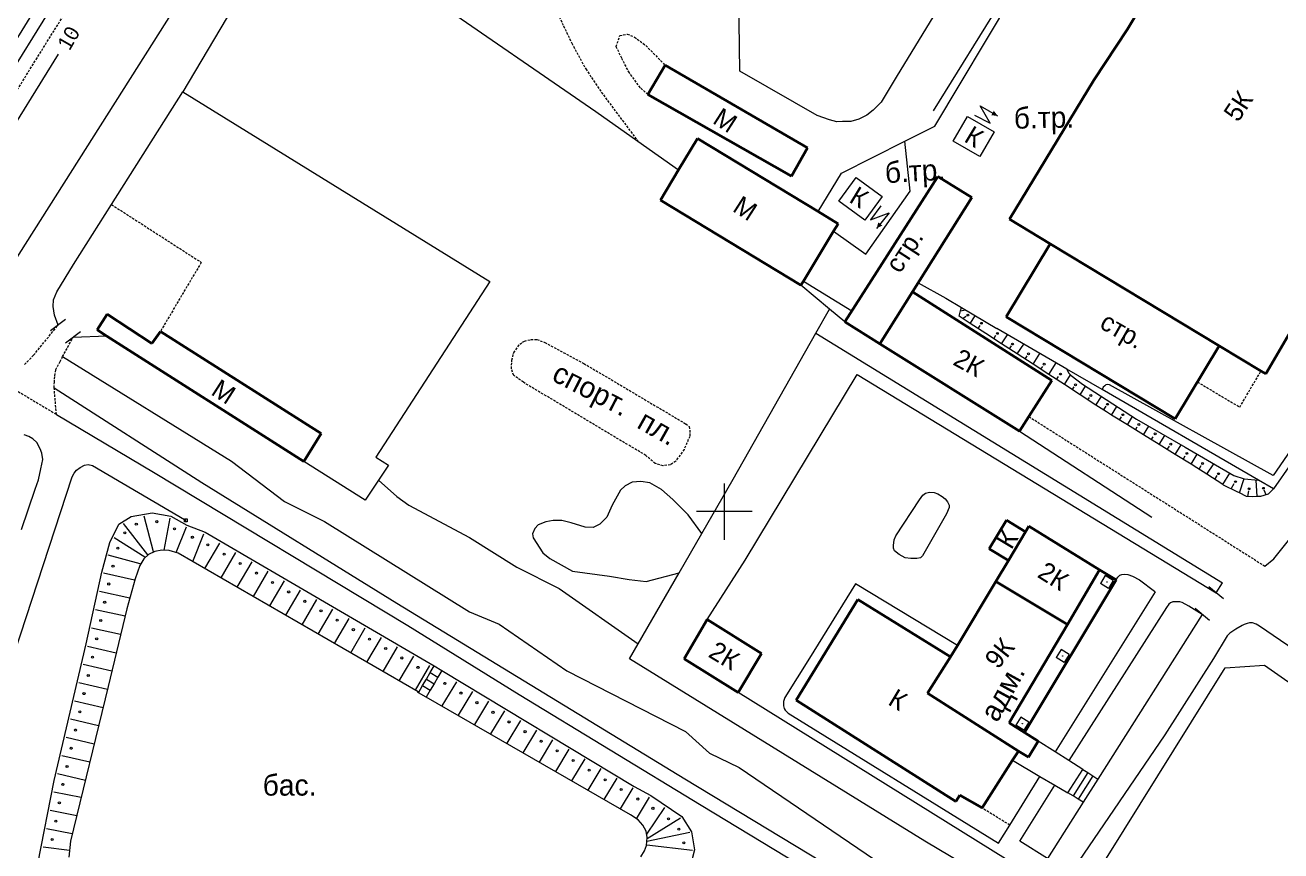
# Model space of a CAD drawing. Extents: x 1000 to 4000, y -5000 to -1000.
# Drawn here: x 2450.5 to 2718.9, y -1672.6 to -1496 of the extents above; entities that cross this region are included whole.
import ezdxf
from ezdxf.enums import TextEntityAlignment as Align

# ---------------------------------------------------------------- set-up
doc = ezdxf.new("R2010")
doc.units = 0
doc.header["$MEASUREMENT"] = 0
doc.linetypes.add('DASHED', pattern=[0.75, 0.5, -0.25])
for name, color, linetype in [('1', 7, 'CONTINUOUS'), ('11', 7, 'CONTINUOUS'), ('13', 7, 'CONTINUOUS'), ('16', 7, 'CONTINUOUS'), ('17', 7, 'CONTINUOUS'), ('24', 7, 'CONTINUOUS'), ('25', 7, 'CONTINUOUS'), ('30', 7, 'CONTINUOUS'), ('32', 7, 'CONTINUOUS'), ('34', 7, 'CONTINUOUS'), ('37', 7, 'CONTINUOUS'), ('40', 7, 'CONTINUOUS'), ('42', 7, 'CONTINUOUS'), ('7', 7, 'CONTINUOUS')]:
    doc.layers.add(name, color=color, linetype=linetype)
doc.styles.get("Standard").update_dxf_attribs({"font": 'txt', "height": 0.2})

msp = doc.modelspace()

# ---------------------------------------------------------------- linework, layer by layer
at = {"layer": '1', "color": 253, "linetype": 'Continuous', "lineweight": 0}
for p, q in [((2600, -1606.06), (2600, -1594.02)), ((2605.96, -1600), (2594.04, -1600))]:
    msp.add_line(p, q, dxfattribs=at)
at = {"layer": '11', "color": 253, "linetype": 'Continuous', "lineweight": 0}
for p, q in [((2488.46, -1482.95), (2438.28, -1562.14)), ((2529.7, -1484.94), (2572.51, -1514.47)), ((2661.33, -1487.32), (2644.65, -1514.35)), ((2644.97, -1517.6), (2662.31, -1488.6)), ((2469.01, -1534.38), (2484.24, -1510.3)), ((2484.24, -1510.3), (2549.88, -1550.8)), ((2572.51, -1514.47), (2581.51, -1520.83)), ((2638.55, -1520.84), (2644.97, -1517.6)), ((2581.51, -1520.83), (2590.21, -1526.97)), ((2625.01, -1527.68), (2638.55, -1520.84)), ((2620.02, -1535.85), (2625.01, -1527.68)), ((2460.89, -1547.22), (2469.01, -1534.38)), ((2620.02, -1535.85), (2620.02, -1535.85)), ((2457.27, -1553.02), (2460.89, -1547.22)), ((2549.88, -1550.8), (2525.49, -1588.39)), ((2616.87, -1550.76), (2627.27, -1557.06)), ((2456.6, -1554.75), (2457.27, -1553.02)), ((2622.49, -1556.75), (2616.35, -1551.62)), ((2456.54, -1556.2), (2456.6, -1554.75)), ((2456.77, -1558.05), (2456.54, -1556.2)), ((2619.55, -1561.87), (2622.49, -1556.75)), ((2625.73, -1559.47), (2622.49, -1556.75)), ((2459.15, -1558.96), (2455.95, -1561.37)), ((2457.55, -1560.17), (2456.77, -1558.05)), ((2462.36, -1561.57), (2459.17, -1563.98)), ((2601.84, -1593.12), (2619.55, -1561.87)), ((2619.55, -1561.87), (2706.47, -1615.22)), ((2673.22, -1569.58), (2658.26, -1560.9)), ((2467.96, -1562.49), (2460.76, -1562.78)), ((2467.97, -1562.49), (2467.96, -1562.49)), ((2680.75, -1573.94), (2673.22, -1569.58)), ((2714.19, -1593.33), (2680.75, -1573.94)), ((2663.06, -1582.84), (2691.39, -1601.2)), ((2725.5, -1583.46), (2717.34, -1595.15)), ((2525.49, -1588.39), (2528.17, -1590.12)), ((2523.22, -1597.57), (2510.07, -1589.29)), ((2528.17, -1590.12), (2526.04, -1593.32)), ((2526.04, -1593.32), (2523.22, -1597.57)), ((2595.15, -1604.73), (2601.84, -1593.12)), ((2717.34, -1595.15), (2714.19, -1593.33)), ((2590.32, -1613.13), (2595.15, -1604.73)), ((2581.59, -1628.28), (2590.32, -1613.13)), ((2705.12, -1617.36), (2706.47, -1615.22)), ((2706.66, -1618.65), (2703.56, -1616.11)), ((2703.7, -1623.3), (2700.6, -1620.77)), ((2702.15, -1622.03), (2679.84, -1657.21)), ((2579.73, -1631.52), (2581.59, -1628.28)), ((2642.85, -1670.49), (2579.73, -1631.52)), ((2681.66, -1674.1), (2707.07, -1633.45)), ((2707.07, -1633.45), (2715.44, -1632.88)), ((2715.44, -1632.88), (2725.82, -1640.14)), ((2670.7, -1651.41), (2667.03, -1649.08)), ((2661.61, -1653.18), (2667.45, -1656.64)), ((2673.61, -1653.26), (2670.7, -1651.41)), ((2676.61, -1655.16), (2673.61, -1653.26)), ((2667.45, -1656.64), (2670.61, -1658.51)), ((2670.61, -1658.51), (2673.43, -1660.18)), ((2679.84, -1657.21), (2676.71, -1662.13)), ((2676.71, -1662.13), (2669.07, -1674.17)), ((2663.61, -1682.77), (2642.85, -1670.49))]:
    msp.add_line(p, q, dxfattribs=at)
at = {"layer": '13', "color": 253, "linetype": 'Continuous', "lineweight": 40}
for p, q in [((2686.13, -1496.87), (2708.1, -1460.21)), ((2678.98, -1507.75), (2686.13, -1496.87)), ((2583.63, -1510.81), (2587.3, -1504.55)), ((2587.3, -1504.55), (2617.73, -1522.21)), ((2660.95, -1537.5), (2678.98, -1507.75)), ((2614.33, -1528.31), (2583.63, -1510.81)), ((2590.21, -1526.97), (2594.28, -1520.26)), ((2594.28, -1520.26), (2620.02, -1535.85)), ((2617.73, -1522.21), (2614.33, -1528.31)), ((2586.31, -1533.42), (2590.21, -1526.97)), ((2625.73, -1559.47), (2645.63, -1528.38)), ((2645.63, -1528.38), (2652.9, -1532.87)), ((2738.87, -1530.88), (2715.7, -1570.57)), ((2616.35, -1551.62), (2586.31, -1533.42)), ((2652.9, -1532.87), (2640.2, -1553.03)), ((2620.02, -1535.85), (2624.33, -1538.46)), ((2669.63, -1542.75), (2660.95, -1537.5)), ((2623.35, -1540.07), (2616.87, -1550.76)), ((2624.33, -1538.46), (2623.35, -1540.07)), ((2660.2, -1558.36), (2669.63, -1542.75)), ((2705.77, -1564.58), (2669.63, -1542.75)), ((2616.87, -1550.76), (2616.35, -1551.62)), ((2633.23, -1564.16), (2640.2, -1553.03)), ((2640.2, -1553.03), (2669.98, -1571.98)), ((2465.91, -1561.19), (2468.06, -1557.84)), ((2468.06, -1557.84), (2477.64, -1564.07)), ((2633.23, -1564.16), (2625.73, -1559.47)), ((2696.35, -1580.18), (2660.2, -1558.36)), ((2467.96, -1562.49), (2465.91, -1561.19)), ((2477.64, -1564.07), (2479.43, -1561.5)), ((2479.43, -1561.5), (2513.81, -1583.32)), ((2510.07, -1589.29), (2467.96, -1562.49)), ((2663.06, -1582.84), (2633.23, -1564.16)), ((2705.77, -1564.58), (2696.35, -1580.18)), ((2714.71, -1569.97), (2705.77, -1564.58)), ((2715.7, -1570.57), (2714.71, -1569.97)), ((2669.98, -1571.98), (2665.06, -1579.7)), ((2665.06, -1579.7), (2663.06, -1582.84)), ((2513.81, -1583.32), (2510.07, -1589.29)), ((2660.28, -1601.86), (2656.6, -1608)), ((2664.39, -1604.33), (2660.28, -1601.86)), ((2660.71, -1610.47), (2664.39, -1604.33)), ((2664.39, -1604.33), (2665.09, -1603.17)), ((2665.09, -1603.17), (2680.18, -1612.49)), ((2656.6, -1608), (2660.71, -1610.47)), ((2658.02, -1614.96), (2660.71, -1610.47)), ((2680.18, -1612.49), (2673.32, -1624.14)), ((2680.18, -1612.49), (2683.72, -1614.62)), ((2649.79, -1628.68), (2658.02, -1614.96)), ((2658.02, -1614.96), (2673.32, -1624.14)), ((2683.72, -1614.62), (2664.14, -1647.26)), ((2615.31, -1640.37), (2628.53, -1618.79)), ((2628.53, -1618.79), (2648.36, -1631.06)), ((2591.41, -1631.5), (2596.31, -1623.1)), ((2596.31, -1623.1), (2607.93, -1630.38)), ((2673.32, -1624.14), (2660.9, -1645.21)), ((2648.36, -1631.06), (2649.79, -1628.68)), ((2602.96, -1638.71), (2591.41, -1631.5)), ((2607.93, -1630.38), (2602.96, -1638.71)), ((2648.36, -1631.06), (2643.41, -1638.81)), ((2643.41, -1638.81), (2662.85, -1651.23)), ((2649.48, -1662.04), (2615.31, -1640.37)), ((2660.9, -1645.21), (2664.14, -1647.26)), ((2664.14, -1647.26), (2667.03, -1649.08)), ((2667.03, -1649.08), (2664.98, -1652.52)), ((2661.61, -1653.18), (2655.08, -1663.39)), ((2662.85, -1651.23), (2661.61, -1653.18)), ((2664.98, -1652.52), (2662.85, -1651.23)), ((2650.35, -1660.62), (2649.48, -1662.04)), ((2655.08, -1663.39), (2650.35, -1660.62))]:
    msp.add_line(p, q, dxfattribs=at)
at = {"layer": '16', "color": 253, "linetype": 'Continuous', "lineweight": 0}
for p, q in [((2656.79, -1516.96), (2654.69, -1513.26)), ((2654.69, -1513.26), (2658.39, -1515.41)), ((2648.92, -1520.83), (2651.97, -1515.54)), ((2651.97, -1515.54), (2657.66, -1518.82)), ((2653.46, -1515.28), (2656.79, -1516.96)), ((2657.66, -1518.82), (2654.61, -1524.11)), ((2654.61, -1524.11), (2648.92, -1520.83)), ((2624.45, -1533.67), (2628.16, -1528.59)), ((2628.16, -1528.59), (2633.74, -1532.66)), ((2633.74, -1532.66), (2630.04, -1537.74)), ((2630.04, -1537.74), (2624.45, -1533.67)), ((2633.41, -1534.62), (2631.25, -1537.66)), ((2631.25, -1537.66), (2635.22, -1536.13)), ((2635.22, -1536.13), (2632.54, -1539.47))]:
    msp.add_line(p, q, dxfattribs=at)
for points in [[(2658.39, -1515.41), (2657.07, -1515.26), (2657.59, -1514.31)], [(2632.54, -1539.47), (2632.89, -1538.18), (2633.75, -1538.84)]]:
    msp.add_solid(points, dxfattribs=at)
at = {"layer": '24', "color": 253, "linetype": 'Continuous', "lineweight": 0}
for p, q in [((2678.51, -1438.73), (2636.72, -1507.12)), ((2428.66, -1536.48), (2481.91, -1450.82)), ((2603.26, -1505.86), (2602.98, -1478.04)), ((2615.01, -1512.51), (2603.26, -1505.86)), ((2636.72, -1507.12), (2633.52, -1512.48)), ((2619.86, -1515.36), (2615.01, -1512.51)), ((2633.52, -1512.48), (2631.79, -1514.18)), ((2622.48, -1516.28), (2619.86, -1515.36)), ((2624.05, -1516.67), (2622.48, -1516.28)), ((2625.24, -1516.61), (2624.05, -1516.67)), ((2626.99, -1516.59), (2625.24, -1516.61)), ((2628.72, -1516.08), (2626.99, -1516.59)), ((2630.45, -1515.22), (2628.72, -1516.08)), ((2631.79, -1514.18), (2630.45, -1515.22)), ((2639.67, -1531.51), (2638.55, -1520.84)), ((2630.26, -1545), (2639.67, -1531.51)), ((2623.35, -1540.07), (2630.26, -1545)), ((2641.39, -1551.13), (2647.34, -1554.35)), ((2647.34, -1554.35), (2650.66, -1556.35)), ((2650.66, -1556.35), (2658.26, -1560.9)), ((2604.41, -1610.44), (2628.34, -1570.71)), ((2628.34, -1570.71), (2705.12, -1617.36)), ((2681.55, -1572.95), (2681.29, -1573.13)), ((2681.97, -1572.87), (2681.55, -1572.95)), ((2682.29, -1572.92), (2681.97, -1572.87)), ((2717.29, -1592.27), (2682.29, -1572.92)), ((2456.73, -1573.55), (2488.3, -1593.78)), ((2680.96, -1573.41), (2680.75, -1573.94)), ((2681.29, -1573.13), (2680.96, -1573.41)), ((2457.22, -1579.23), (2477.96, -1591.56)), ((2451.3, -1583.96), (2450.32, -1583.63)), ((2724.06, -1582.45), (2717.29, -1592.27)), ((2452.19, -1584.49), (2451.3, -1583.96)), ((2452.99, -1585.26), (2452.19, -1584.49)), ((2453.76, -1586.6), (2452.99, -1585.26)), ((2454.06, -1587.52), (2453.76, -1586.6)), ((2453.91, -1590.9), (2454.32, -1588.85)), ((2454.32, -1588.85), (2454.06, -1587.52)), ((2453.37, -1593.25), (2453.91, -1590.9)), ((2461, -1591.82), (2461.51, -1591.17)), ((2461.51, -1591.17), (2462.28, -1590.58)), ((2462.28, -1590.58), (2463.2, -1590.07)), ((2463.2, -1590.07), (2464, -1589.98)), ((2464, -1589.98), (2464.95, -1590.13)), ((2464.95, -1590.13), (2484.56, -1601.71)), ((2477.96, -1591.56), (2532.36, -1624.37)), ((2433.91, -1673.93), (2460.59, -1592.57)), ((2452.69, -1595.21), (2453.37, -1593.25)), ((2460.59, -1592.57), (2461, -1591.82)), ((2488.3, -1593.78), (2529.96, -1619.57)), ((2449.75, -1603.84), (2452.69, -1595.21)), ((2641.69, -1597.47), (2642.44, -1596.49)), ((2642.44, -1596.49), (2642.96, -1596.08)), ((2642.96, -1596.08), (2643.82, -1595.88)), ((2643.82, -1595.88), (2644.83, -1595.94)), ((2644.83, -1595.94), (2645.64, -1596.23)), ((2645.64, -1596.23), (2646.53, -1596.77)), ((2646.53, -1596.77), (2647.22, -1597.29)), ((2636.66, -1605.18), (2641.69, -1597.47)), ((2647.22, -1597.29), (2647.68, -1597.96)), ((2648.06, -1599.11), (2647.48, -1600.52)), ((2647.68, -1597.96), (2648.06, -1598.68)), ((2648.06, -1598.68), (2648.06, -1599.11)), ((2717.44, -1610.1), (2727.04, -1598.1)), ((2484.56, -1601.71), (2484.56, -1601.59)), ((2484.56, -1601.59), (2485.16, -1601.59)), ((2484.56, -1601.71), (2484.86, -1601.89)), ((2484.56, -1602.19), (2484.56, -1601.71)), ((2485.16, -1602.19), (2484.56, -1602.19)), ((2485.16, -1601.59), (2485.16, -1602.19)), ((2647.48, -1600.52), (2642.36, -1609.47)), ((2636.28, -1606.04), (2636.66, -1605.18)), ((2636.11, -1607.28), (2636.28, -1606.04)), ((2636.14, -1607.86), (2636.11, -1607.28)), ((2636.34, -1608.43), (2636.14, -1607.86)), ((2596.31, -1623.1), (2604.41, -1610.44)), ((2637.32, -1609.21), (2636.34, -1608.43)), ((2638.62, -1609.9), (2637.32, -1609.21)), ((2639.86, -1610.08), (2638.62, -1609.9)), ((2641.15, -1610.02), (2639.86, -1610.08)), ((2641.93, -1609.9), (2641.15, -1610.02)), ((2642.36, -1609.47), (2641.93, -1609.9)), ((2715.55, -1611.7), (2717.44, -1610.1)), ((2628.05, -1615.46), (2618.16, -1631.35)), ((2649.79, -1628.68), (2628.05, -1615.46)), ((2683.72, -1614.62), (2684.11, -1614.04)), ((2684.11, -1614.04), (2684.55, -1613.63)), ((2684.55, -1613.63), (2684.98, -1613.44)), ((2684.98, -1613.44), (2685.56, -1613.4)), ((2685.56, -1613.4), (2686.23, -1613.5)), ((2686.23, -1613.5), (2687.2, -1613.81)), ((2687.2, -1613.81), (2688.71, -1614.58)), ((2688.71, -1614.58), (2691.9, -1617.03)), ((2692.05, -1617.15), (2670.7, -1651.41)), ((2691.9, -1617.03), (2692.05, -1617.15)), ((2529.96, -1619.57), (2591.55, -1657.19)), ((2694.51, -1620.54), (2673.61, -1653.26)), ((2694.97, -1619.78), (2694.51, -1620.54)), ((2695.32, -1619.52), (2694.97, -1619.78)), ((2695.85, -1619.33), (2695.32, -1619.52)), ((2696.76, -1619.28), (2695.85, -1619.33)), ((2697.34, -1619.28), (2696.76, -1619.28)), ((2697.86, -1619.44), (2697.34, -1619.28)), ((2699.26, -1620.24), (2697.86, -1619.44)), ((2702.15, -1622.03), (2699.26, -1620.24)), ((2711.76, -1623.92), (2711.11, -1624.15)), ((2712.27, -1623.81), (2711.76, -1623.92)), ((2712.9, -1623.77), (2712.27, -1623.81)), ((2713.67, -1624.06), (2712.9, -1623.77)), ((2532.36, -1624.37), (2556.11, -1639.12)), ((2707.47, -1626.62), (2704.56, -1631.41)), ((2708.07, -1626.01), (2707.47, -1626.62)), ((2709.35, -1625.16), (2708.07, -1626.01)), ((2710.66, -1624.41), (2709.35, -1625.16)), ((2711.11, -1624.15), (2710.66, -1624.41)), ((2714.36, -1624.54), (2713.67, -1624.06)), ((2729.45, -1634.79), (2714.36, -1624.54)), ((2618.16, -1631.35), (2612.94, -1639.74)), ((2704.56, -1631.41), (2694.13, -1647.72)), ((2556.11, -1639.12), (2595.02, -1662.78)), ((2666.49, -1678.25), (2602.96, -1638.71)), ((2612.94, -1639.74), (2612.61, -1640.63)), ((2612.61, -1640.63), (2612.61, -1640.98)), ((2612.61, -1640.98), (2612.61, -1641.58)), ((2612.61, -1641.58), (2612.75, -1642.13)), ((2612.75, -1642.13), (2612.99, -1642.45)), ((2612.99, -1642.45), (2613.62, -1643.11)), ((2613.62, -1643.11), (2658.6, -1670.94)), ((2694.13, -1647.72), (2674.63, -1676.41)), ((2591.55, -1657.19), (2641.51, -1687.36)), ((2661.01, -1667.06), (2667.45, -1656.64)), ((2663.18, -1670.52), (2670.61, -1658.51)), ((2595.02, -1662.78), (2635.89, -1687.5)), ((2658.6, -1670.94), (2661.01, -1667.06)), ((2669.07, -1674.17), (2663.18, -1670.52))]:
    msp.add_line(p, q, dxfattribs=at)
at = {"layer": '24', "color": 253, "linetype": 'DASHED', "lineweight": 0}
for p, q in [((2452.87, -1503.34), (2470.82, -1474.52)), ((2564.05, -1492.86), (2565.63, -1496.17)), ((2565.63, -1496.17), (2567.36, -1499.87)), ((2567.36, -1499.87), (2570.37, -1505.36)), ((2576.86, -1500.59), (2577.65, -1498.23)), ((2577.65, -1498.23), (2579.21, -1497.93)), ((2579.21, -1497.93), (2580.78, -1498.54)), ((2580.78, -1498.54), (2583.21, -1500.36)), ((2583.21, -1500.36), (2587.3, -1504.55)), ((2578.04, -1503.1), (2576.86, -1500.59)), ((2579.68, -1506.21), (2578.04, -1503.1)), ((2431.48, -1537.88), (2452.87, -1503.34)), ((2570.37, -1505.36), (2573.68, -1510.34)), ((2582.03, -1509.4), (2579.68, -1506.21)), ((2573.68, -1510.34), (2581.51, -1520.83)), ((2583.63, -1510.81), (2582.03, -1509.4)), ((2469.01, -1534.38), (2488.17, -1546.73)), ((2488.17, -1546.73), (2479.43, -1561.5)), ((2452.33, -1566.57), (2457.55, -1560.17)), ((2458.54, -1566.88), (2460.76, -1562.78)), ((2554.97, -1566.03), (2556.24, -1564.2)), ((2556.24, -1564.2), (2557.23, -1563.57)), ((2557.23, -1563.57), (2558.64, -1563.21)), ((2558.64, -1563.21), (2559.9, -1563.21)), ((2559.9, -1563.21), (2561.59, -1563.85)), ((2561.59, -1563.85), (2569.96, -1568.35)), ((2450.4, -1568.58), (2452.33, -1566.57)), ((2457.98, -1567.92), (2458.54, -1566.88)), ((2554.55, -1567.65), (2554.97, -1566.03)), ((2456.89, -1570.97), (2457.08, -1569.67)), ((2457.08, -1569.67), (2457.98, -1567.92)), ((2554.48, -1569.49), (2554.55, -1567.65)), ((2554.97, -1570.89), (2554.48, -1569.49)), ((2569.96, -1568.35), (2591.72, -1581.25)), ((2710.15, -1577.67), (2714.71, -1569.97)), ((2445.14, -1572.04), (2457.22, -1579.23)), ((2456.73, -1573.55), (2456.77, -1572.35)), ((2456.77, -1572.35), (2456.89, -1570.97)), ((2557.02, -1572.38), (2554.97, -1570.89)), ((2583.18, -1588.01), (2557.02, -1572.38)), ((2701.12, -1572.29), (2710.15, -1577.67)), ((2457.22, -1579.23), (2456.73, -1573.55)), ((2665.06, -1579.7), (2715.55, -1611.7)), ((2591.72, -1581.25), (2592.44, -1581.85)), ((2592.44, -1581.85), (2592.58, -1582.59)), ((2592.58, -1582.59), (2592.58, -1583.93)), ((2592.58, -1583.93), (2591.39, -1586.71)), ((2585.22, -1589.74), (2583.18, -1588.01)), ((2591.39, -1586.71), (2589.59, -1589.21)), ((2586.91, -1590.2), (2585.22, -1589.74)), ((2588.46, -1589.99), (2586.91, -1590.2)), ((2589.59, -1589.21), (2588.46, -1589.99)), ((2661.01, -1667.06), (2655.08, -1663.39))]:
    msp.add_line(p, q, dxfattribs=at)
at = {"layer": '25', "color": 253, "linetype": 'Continuous', "lineweight": 0}
for p, q in [((2536.3, -1635.84), (2537.12, -1634.43)), ((2537.12, -1634.43), (2537.93, -1633.02)), ((2537.12, -1634.43), (2538.75, -1635.41)), ((2537.93, -1633.02), (2539.57, -1634.01)), ((2539.57, -1634.01), (2538.75, -1635.41)), ((2534.62, -1638.75), (2535.49, -1637.24)), ((2535.49, -1637.24), (2536.3, -1635.84)), ((2535.49, -1637.24), (2537.12, -1638.22)), ((2536.3, -1635.84), (2537.94, -1636.82)), ((2537.94, -1636.82), (2537.12, -1638.22)), ((2538.75, -1635.41), (2537.94, -1636.82)), ((2536.27, -1639.7), (2534.62, -1638.75)), ((2537.12, -1638.22), (2536.27, -1639.7)), ((2673.43, -1660.18), (2676.61, -1655.16)), ((2677.68, -1655.84), (2674.52, -1660.83)), ((2676.61, -1655.16), (2677.68, -1655.84)), ((2677.68, -1655.84), (2678.76, -1656.52)), ((2678.76, -1656.52), (2675.62, -1661.48)), ((2678.76, -1656.52), (2679.84, -1657.21)), ((2674.52, -1660.83), (2673.43, -1660.18)), ((2675.62, -1661.48), (2674.52, -1660.83)), ((2676.71, -1662.13), (2675.62, -1661.48))]:
    msp.add_line(p, q, dxfattribs=at)
at = {"layer": '30', "color": 253, "linetype": 'Continuous', "lineweight": 0}
for p, q in [((2475.88, -1610.11), (2475.03, -1611.53)), ((2476.92, -1609.21), (2475.88, -1610.11)), ((2478.25, -1608.54), (2476.92, -1609.21)), ((2479.77, -1608.26), (2478.25, -1608.54)), ((2481.34, -1608.35), (2479.77, -1608.26)), ((2483.23, -1608.88), (2481.34, -1608.35)), ((2534.56, -1638.58), (2483.23, -1608.88)), ((2475.03, -1611.53), (2474.03, -1614.38)), ((2474.03, -1614.38), (2472.25, -1620.79)), ((2472.25, -1620.79), (2468.28, -1637.45)), ((2468.28, -1637.45), (2460.23, -1670.51)), ((2534.5, -1638.68), (2534.56, -1638.58)), ((2534.62, -1638.75), (2534.5, -1638.68)), ((2536.27, -1639.7), (2534.62, -1638.75)), ((2579.95, -1664.85), (2536.27, -1639.7)), ((2581.59, -1665.94), (2579.95, -1664.85)), ((2582.59, -1667.08), (2581.59, -1665.94)), ((2583.3, -1668.37), (2582.59, -1667.08)), ((2583.49, -1669.74), (2583.3, -1668.37)), ((2460.23, -1670.51), (2459.85, -1673.88)), ((2582.92, -1672.54), (2583.34, -1671.4)), ((2583.34, -1671.4), (2583.49, -1669.74)), ((2582.16, -1673.87), (2582.92, -1672.54))]:
    msp.add_line(p, q, dxfattribs=at)
at = {"layer": '32', "color": 253, "linetype": 'Continuous', "lineweight": 0}
for p, q in [((2470.53, -1602.73), (2473.2, -1601.09)), ((2473.2, -1601.09), (2477.7, -1600.28)), ((2477.98, -1608.59), (2475.94, -1600.99)), ((2477.7, -1600.28), (2481.68, -1601.03)), ((2480.25, -1608.29), (2481.55, -1601.41)), ((2481.68, -1601.03), (2485.11, -1602.9)), ((2468.61, -1606.65), (2470.53, -1602.73)), ((2476.73, -1609.3), (2471.53, -1602.59)), ((2482.82, -1608.76), (2485, -1603.28)), ((2485.11, -1602.9), (2488.98, -1604.43)), ((2486.36, -1610.69), (2488.72, -1604.76)), ((2488.98, -1604.43), (2537.93, -1633.02)), ((2466.9, -1612.96), (2468.61, -1606.65)), ((2476.11, -1609.73), (2469.54, -1605.66)), ((2488.95, -1612.18), (2492.13, -1606.74)), ((2475.14, -1611.21), (2468.29, -1609.36)), ((2492.41, -1614.19), (2495.58, -1608.75)), ((2463.55, -1628.28), (2466.9, -1612.96)), ((2473.93, -1614.67), (2467.26, -1613.21)), ((2495.87, -1616.19), (2499.04, -1610.77)), ((2499.33, -1618.19), (2502.49, -1612.79)), ((2502.8, -1620.2), (2505.94, -1614.81)), ((2472.88, -1618.54), (2466.4, -1617.12)), ((2506.26, -1622.2), (2509.4, -1616.82)), ((2471.87, -1622.41), (2465.54, -1621.02)), ((2509.72, -1624.2), (2512.85, -1618.84)), ((2513.18, -1626.21), (2516.31, -1620.86)), ((2516.64, -1628.21), (2519.76, -1622.88)), ((2470.94, -1626.3), (2464.69, -1624.93)), ((2520.11, -1630.21), (2523.21, -1624.89)), ((2456.72, -1657.52), (2463.55, -1628.28)), ((2469.99, -1630.28), (2463.82, -1628.84)), ((2523.57, -1632.22), (2526.67, -1626.91)), ((2527.03, -1634.22), (2530.12, -1628.93)), ((2530.49, -1636.23), (2533.58, -1630.94)), ((2469.06, -1634.17), (2462.91, -1632.74)), ((2533.95, -1638.23), (2537.03, -1632.96)), ((2539.57, -1634.01), (2580.72, -1658.77)), ((2468.13, -1638.06), (2462.01, -1636.63)), ((2539.69, -1641.55), (2542.79, -1636.41)), ((2543.16, -1643.56), (2546.21, -1638.48)), ((2467.18, -1641.95), (2461.1, -1640.53)), ((2546.62, -1645.56), (2549.64, -1640.54)), ((2550.08, -1647.57), (2553.07, -1642.6)), ((2466.24, -1645.83), (2460.19, -1644.42)), ((2553.54, -1649.57), (2556.5, -1644.66)), ((2557.01, -1651.57), (2559.92, -1646.73)), ((2465.29, -1649.72), (2459.28, -1648.32)), ((2560.47, -1653.58), (2563.35, -1648.79)), ((2464.34, -1653.61), (2458.37, -1652.21)), ((2563.93, -1655.58), (2566.78, -1650.85)), ((2567.39, -1657.59), (2570.2, -1652.91)), ((2463.4, -1657.49), (2457.46, -1656.11)), ((2570.86, -1659.59), (2573.63, -1654.98)), ((2453.27, -1675.35), (2456.72, -1657.52)), ((2574.32, -1661.59), (2577.06, -1657.04)), ((2580.72, -1658.77), (2584.3, -1660.76)), ((2462.51, -1661.15), (2456.65, -1660.01)), ((2577.78, -1663.6), (2580.49, -1659.1)), ((2581.21, -1665.69), (2584, -1661.05)), ((2584.3, -1660.76), (2590.88, -1665.24)), ((2461.56, -1665.04), (2455.89, -1663.94)), ((2583.38, -1668.98), (2587.28, -1663.27)), ((2583.51, -1669.93), (2590.58, -1665.52)), ((2590.88, -1665.24), (2592.98, -1668.49)), ((2460.61, -1668.93), (2455.12, -1667.86)), ((2583.42, -1670.49), (2592.59, -1668.6)), ((2592.98, -1668.49), (2593.61, -1672.35)), ((2460, -1672.49), (2454.36, -1671.79)), ((2583.39, -1671.28), (2593.19, -1672.38)), ((2593.61, -1672.35), (2592.56, -1676.47))]:
    msp.add_line(p, q, dxfattribs=at)
for centre in [(2474.29, -1602.69), (2478.69, -1602.18), (2471.85, -1604.57), (2482.44, -1603.72), (2470.35, -1607.85), (2486.27, -1605.51), (2489.59, -1607.11), (2493.05, -1609.13), (2469.31, -1611.71), (2496.5, -1611.14), (2499.96, -1613.16), (2468.39, -1615.5), (2503.41, -1615.18), (2506.86, -1617.2), (2467.53, -1619.41), (2510.32, -1619.21), (2513.77, -1621.23), (2466.68, -1623.32), (2517.23, -1623.25), (2520.68, -1625.27), (2465.82, -1627.23), (2524.13, -1627.28), (2527.59, -1629.3), (2464.93, -1631.15), (2531.04, -1631.32), (2534.5, -1633.33), (2464.02, -1635.05), (2540.25, -1636.75), (2463.11, -1638.94), (2543.68, -1638.82), (2462.2, -1642.84), (2547.1, -1640.88), (2550.53, -1642.94), (2553.96, -1645), (2461.29, -1646.73), (2557.38, -1647.07), (2460.38, -1650.63), (2560.81, -1649.13), (2564.24, -1651.19), (2567.67, -1653.25), (2459.48, -1654.53), (2571.09, -1655.32), (2458.6, -1658.35), (2574.52, -1657.38), (2577.95, -1659.44), (2581.47, -1661.48), (2457.84, -1662.28), (2584.72, -1663.47), (2457.08, -1666.2), (2588.03, -1665.72), (2590.24, -1667.94), (2456.32, -1670.13), (2591.33, -1670.83)]:
    msp.add_circle(centre, 0.221, dxfattribs=at)
at = {"layer": '37', "color": 253, "linetype": 'Continuous', "lineweight": 0}
for p, q in [((2650.45, -1557.12), (2650.66, -1556.35)), ((2650.45, -1557.12), (2651.56, -1556.89)), ((2650.16, -1558.22), (2650.45, -1557.12)), ((2652.56, -1559.78), (2650.16, -1558.22)), ((2650.92, -1558.72), (2651.67, -1558.22)), ((2652.56, -1559.78), (2653.63, -1558.13)), ((2655.91, -1561.96), (2652.56, -1559.78)), ((2654.23, -1560.87), (2654.64, -1560.25)), ((2659.26, -1564.14), (2655.91, -1561.96)), ((2659.26, -1564.14), (2660.52, -1562.21)), ((2657.59, -1563.05), (2658.05, -1562.33)), ((2662.61, -1566.32), (2659.26, -1564.14)), ((2660.94, -1565.23), (2661.37, -1564.56)), ((2662.61, -1566.32), (2663.98, -1564.22)), ((2665.97, -1568.51), (2662.61, -1566.32)), ((2664.29, -1567.41), (2664.74, -1566.73)), ((2665.97, -1568.51), (2667.45, -1566.23)), ((2669.32, -1570.69), (2665.97, -1568.51)), ((2667.64, -1569.6), (2668.05, -1568.98)), ((2669.32, -1570.69), (2670.91, -1568.24)), ((2673.22, -1569.58), (2673.53, -1570.35)), ((2672.67, -1572.87), (2669.32, -1570.69)), ((2671, -1571.78), (2671.44, -1571.1)), ((2672.67, -1572.87), (2674.01, -1570.81)), ((2676.03, -1575.05), (2672.67, -1572.87)), ((2673.53, -1570.35), (2674.12, -1570.9)), ((2674.12, -1570.9), (2676.52, -1572.78)), ((2676.52, -1572.78), (2688.09, -1580.24)), ((2674.35, -1573.96), (2674.73, -1573.37)), ((2676.03, -1575.05), (2677.21, -1573.23)), ((2679.38, -1577.23), (2676.03, -1575.05)), ((2677.7, -1576.14), (2678.05, -1575.6)), ((2679.38, -1577.23), (2680.57, -1575.4)), ((2681.66, -1578.71), (2679.38, -1577.23)), ((2681.06, -1578.32), (2681.61, -1577.46)), ((2682.75, -1579.39), (2683.89, -1577.54)), ((2682.75, -1579.39), (2681.66, -1578.71)), ((2686.15, -1581.49), (2682.75, -1579.39)), ((2684.45, -1580.44), (2684.86, -1579.78)), ((2686.15, -1581.49), (2687.25, -1579.71)), ((2688.09, -1580.24), (2698.5, -1586.27)), ((2689.55, -1583.6), (2686.15, -1581.49)), ((2687.85, -1582.54), (2688.25, -1581.89)), ((2689.55, -1583.6), (2690.69, -1581.75)), ((2692.95, -1585.7), (2689.55, -1583.6)), ((2691.25, -1584.65), (2691.65, -1584)), ((2692.95, -1585.7), (2694.16, -1583.76)), ((2696.36, -1587.8), (2692.95, -1585.7)), ((2694.65, -1586.75), (2695.11, -1586.02)), ((2696.36, -1587.8), (2697.62, -1585.76)), ((2698.5, -1586.27), (2708.89, -1592.28)), ((2699.76, -1589.91), (2696.36, -1587.8)), ((2698.05, -1588.86), (2698.51, -1588.11)), ((2699.76, -1589.91), (2701.08, -1587.77)), ((2700.95, -1590.64), (2699.76, -1589.91)), ((2703.14, -1592.05), (2700.95, -1590.64)), ((2701.46, -1590.96), (2701.94, -1590.17)), ((2703.14, -1592.05), (2704.58, -1589.79)), ((2706.51, -1594.2), (2703.14, -1592.05)), ((2704.82, -1593.13), (2705.33, -1592.33)), ((2706.51, -1594.2), (2708.05, -1591.8)), ((2706.71, -1594.34), (2706.51, -1594.2)), ((2709.61, -1595.79), (2706.71, -1594.34)), ((2708.29, -1595.13), (2708.99, -1594.04)), ((2708.89, -1592.28), (2711.13, -1592.98)), ((2710.07, -1596.01), (2711.08, -1592.97)), ((2711.13, -1592.98), (2714.19, -1593.33)), ((2713.89, -1596.81), (2713.69, -1593.28)), ((2710.07, -1596.01), (2709.61, -1595.79)), ((2711.62, -1596.77), (2710.07, -1596.01)), ((2712.97, -1596.86), (2711.62, -1596.77)), ((2711.89, -1596.79), (2712.1, -1595.6)), ((2713.89, -1596.81), (2712.97, -1596.86)), ((2714.6, -1596.77), (2713.89, -1596.81)), ((2716.24, -1596.3), (2714.6, -1596.77)), ((2715.78, -1596.43), (2715.39, -1595.45)), ((2717.34, -1595.15), (2716.24, -1596.3))]:
    msp.add_line(p, q, dxfattribs=at)
for centre in [(2652.04, -1557.99), (2654.92, -1559.76), (2658.35, -1561.91), (2661.6, -1564.19), (2665.01, -1566.3), (2668.36, -1568.51), (2671.82, -1570.61), (2675.04, -1572.92), (2678.32, -1575.2), (2681.88, -1577.08), (2685.16, -1579.3), (2688.57, -1581.4), (2692.07, -1583.41), (2695.4, -1585.61), (2698.87, -1587.57), (2702.22, -1589.74), (2705.62, -1591.92), (2709.24, -1593.62), (2712.14, -1595.12), (2715.2, -1595.04)]:
    msp.add_circle(centre, 0.2, dxfattribs=at)
at = {"layer": '40', "color": 253, "linetype": 'Continuous', "lineweight": 0}
for p, q in [((2415.52, -1552.94), (2489.23, -1433.14)), ((2505.89, -1473.7), (2484.24, -1510.3)), ((2460.33, -1497.87), (2460.6, -1497.43)), ((2424.17, -1556.3), (2457.63, -1502.23)), ((2458.54, -1566.88), (2494.6, -1589.26)), ((2494.6, -1589.26), (2505.94, -1597.89)), ((2526.04, -1593.32), (2529.98, -1596.81)), ((2580.31, -1593.75), (2578.76, -1594.53)), ((2582.14, -1593.61), (2580.31, -1593.75)), ((2584.05, -1593.89), (2582.14, -1593.61)), ((2586.58, -1595.3), (2584.05, -1593.89)), ((2529.98, -1596.81), (2532.52, -1598.65)), ((2577.78, -1595.44), (2576.02, -1598.68)), ((2578.76, -1594.53), (2577.78, -1595.44)), ((2588.97, -1597.42), (2586.58, -1595.3)), ((2505.94, -1597.89), (2514.53, -1602.12)), ((2532.52, -1598.65), (2545.54, -1605.55)), ((2576.02, -1598.68), (2574.89, -1601.22)), ((2592.28, -1600.73), (2588.97, -1597.42)), ((2514.53, -1602.12), (2545.52, -1621.43)), ((2561.8, -1602.21), (2560.18, -1602.84)), ((2563.42, -1601.92), (2561.8, -1602.21)), ((2565.25, -1601.92), (2563.42, -1601.92)), ((2567.22, -1602.42), (2565.25, -1601.92)), ((2570.24, -1603.34), (2567.22, -1602.42)), ((2574.89, -1601.22), (2573.34, -1602.7)), ((2595.15, -1604.73), (2592.28, -1600.73)), ((2559.48, -1603.62), (2558.99, -1604.81)), ((2558.99, -1604.81), (2559.13, -1605.66)), ((2560.18, -1602.84), (2559.48, -1603.62)), ((2571.93, -1603.41), (2570.24, -1603.34)), ((2573.34, -1602.7), (2571.93, -1603.41)), ((2545.54, -1605.55), (2555.66, -1611.88)), ((2559.13, -1605.66), (2561.17, -1608.83)), ((2561.17, -1608.83), (2562.65, -1610.03)), ((2562.65, -1610.03), (2567.51, -1612.78)), ((2555.66, -1611.88), (2564.68, -1616.46)), ((2567.51, -1612.78), (2575.46, -1613.84)), ((2583.28, -1614.96), (2590.32, -1613.13)), ((2575.46, -1613.84), (2579.62, -1614.54)), ((2579.62, -1614.54), (2583.28, -1614.96)), ((2564.68, -1616.46), (2581.59, -1628.28)), ((2545.52, -1621.43), (2551.82, -1624.07)), ((2551.82, -1624.07), (2566.32, -1634.08)), ((2566.32, -1634.08), (2591.67, -1647.05)), ((2591.67, -1647.05), (2596.84, -1651.66)), ((2596.84, -1651.66), (2603.17, -1654.76)), ((2603.17, -1654.76), (2633.88, -1675.63))]:
    msp.add_line(p, q, dxfattribs=at)
at = {"layer": '7', "color": 253, "linetype": 'Continuous', "lineweight": 0}
for p, q in [((2681.42, -1613.71), (2680.38, -1615.41)), ((2682.08, -1616.46), (2680.38, -1615.41)), ((2683.13, -1614.75), (2681.42, -1613.71)), ((2683.13, -1614.75), (2682.08, -1616.46)), ((2671.98, -1629.52), (2670.94, -1631.22)), ((2672.64, -1632.27), (2670.94, -1631.22)), ((2673.69, -1630.56), (2671.98, -1629.52)), ((2673.69, -1630.56), (2672.64, -1632.27)), ((2663.33, -1643.98), (2662.29, -1645.68)), ((2665.04, -1645.02), (2663.33, -1643.98)), ((2665.04, -1645.02), (2664, -1646.73)), ((2664, -1646.73), (2662.29, -1645.68))]:
    msp.add_line(p, q, dxfattribs=at)
for centre in [(2681.75, -1615.08), (2672.31, -1630.89), (2663.66, -1645.35)]:
    msp.add_ellipse(centre, major_axis=(0.029, 0.029), ratio=1, start_param=1.807618, end_param=8.090803, dxfattribs=at)

# ---------------------------------------------------------------- texts
at = {"layer": '17', "color": 253, "linetype": 'Continuous', "lineweight": 0}
for s, height, rotation, p in [('5К', 4, 56.6079, (2709.84, -1513.32)), ('М', 4, 327.2162, (2600.2, -1516.36)), ('б.тр.', 4.5, 1.1916, (2668.32, -1516.3)), ('К', 4, 328.9438, (2653.37, -1519.85)), ('б.тр.', 4.5, 3.2473, (2640.76, -1527.71)), ('М', 4, 327.2162, (2604.47, -1535.18)), ('К', 4, 328.9438, (2628.79, -1532.8)), ('стр.', 4, 56.9001, (2638.96, -1544.52)), ('стр.', 4, 330.0359, (2684.79, -1561.79)), ('2К', 4, 331.6495, (2652.27, -1568.16)), ('спорт.', 4.5, 332.7743, (2571.27, -1574.43)), ('М', 4, 327.2162, (2492.98, -1574.39)), ('пл.', 4.5, 330.6271, (2585.8, -1582.1)), ('К', 4, 59.0133, (2660.42, -1605.96)), ('2К', 4, 327.9892, (2670.32, -1613.78)), ('2К', 4, 329.012, (2599.98, -1630.78)), ('9К', 4, 51.3589, (2658.81, -1630.27)), ('адм.', 4.5, 61.18, (2659.99, -1638.97)), ('К', 4, 329.0194, (2637.09, -1640.23))]:
    msp.add_text(s, height=height, rotation=rotation, dxfattribs=at).set_placement(p, align=Align.MIDDLE)
at = {"layer": '34', "color": 253, "linetype": 'Continuous', "lineweight": 0}
msp.add_text('бас.', height=4.5, dxfattribs=at).set_placement((2507.05, -1658.38), align=Align.MIDDLE)
at = {"layer": '42', "color": 253, "linetype": 'Continuous', "lineweight": 0}
msp.add_text('10', height=3.2, rotation=60.0423, dxfattribs=at).set_placement((2459.81, -1498.77), align=Align.MIDDLE)

doc.saveas('drawing.dxf')
